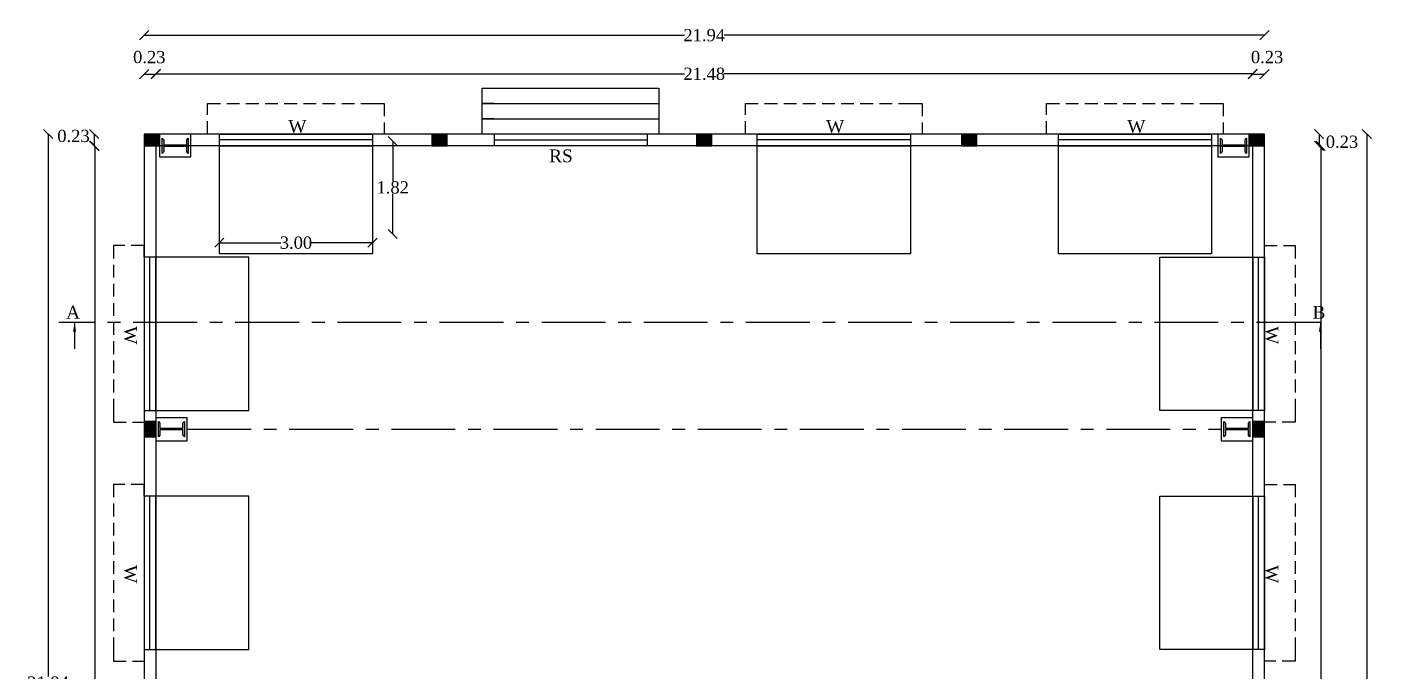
# Model space of a CAD drawing. Header units: metres. Extents: x 10791 to 15749, y -2675 to -2476.
# Drawn here: x 15655.7 to 15682.34, y -2657.48 to -2644.85 of the extents above; entities that cross this region are included whole.
import ezdxf
from ezdxf.enums import TextEntityAlignment as Align

# ---------------------------------------------------------------- set-up
doc = ezdxf.new("R2010")
doc.units = ezdxf.units.M
doc.header["$LTSCALE"] = 0.5
doc.header["$MEASUREMENT"] = 0
doc.header["$PDMODE"] = 35
doc.linetypes.add('CENTER', pattern=[2, 1.25, -0.25, 0.25, -0.25])
doc.linetypes.add('HIDDEN', pattern=[0.375, 0.25, -0.125])
for name, color, linetype in [('BLK_2_FLR_0_CARPET_AREA', 7, 'Continuous'), ('BLK_2_FLR_0_REGULAR_ROOM_1', 117, 'Continuous'), ('BLK_2_FLR_0_ROOF_AREA', 7, 'Continuous'), ('BLK_2_FLR_0_ROOM_1_LIGHT_VENTILATION_1', 7, 'Continuous'), ('FLOOR-GROUND', 7, 'Continuous')]:
    doc.layers.add(name, color=color, linetype=linetype)
doc.styles.add('Isa-', font='times.ttf')
doc.styles.get("Standard").update_dxf_attribs({"font": ''})
doc.styles.add('STYLE2', font='times.ttf')
doc.styles.get('Standard').set_extended_font_data('Arial Black')
doc.dimstyles.get("Standard").update_dxf_attribs({"dimtxt": 0.23, "dimasz": 0.18, "dimexe": 0.18, "dimexo": 0.0625, "dimgap": 0.09, "dimtad": 0, "dimtih": 1, "dimtoh": 1, "dimzin": 0, "dimdsep": 46, "dimtxsty": 'Standard', "dimblk": 'OBLIQUE', "dimcen": 0.09, "dimse1": 1, "dimse2": 1, "dimclrd": 1, "dimclrt": 3, "dimadec": 0, "dimazin": 0, "dimtfac": 1, "dimtofl": 0, "dimtmove": 0, "dimatfit": 3, "dimfxl": 0, "dimtolj": 1, "dimtzin": 0, "dimarcsym": 0})

# ---------------------------------------------------------------- blocks, each defined once
blk = doc.blocks.new('_Oblique')
at = {"color": 0, "linetype": 'ByBlock', "lineweight": -2}
blk.add_line((-0.5, -0.5), (0.5, 0.5), dxfattribs=at)
blk = doc.blocks.new('*D81')
at = {"color": 1, "lineweight": -2, "ltscale": 2}
blk.add_line((15657.985, -2645.775), (15658.215, -2645.775), dxfattribs=at)
at = {"layer": 'Defpoints', "color": 0, "lineweight": 25, "ltscale": 2}
for p in [(15658.215, -2645.775), (15657.985, -2647.862), (15658.215, -2647.862)]:
    blk.add_point(p, dxfattribs=at)
at = {"color": 1, "lineweight": -2, "ltscale": 2, "xscale": 0.18, "yscale": 0.18, "zscale": 0.18, "rotation": 180}
blk.add_blockref('_Oblique', (15657.985, -2645.775), dxfattribs=at)
at = {"color": 1, "lineweight": -2, "ltscale": 2, "xscale": 0.18, "yscale": 0.18, "zscale": 0.18}
blk.add_blockref('_Oblique', (15658.215, -2645.775), dxfattribs=at)
at = {"color": 3, "lineweight": 25, "ltscale": 2, "insert": (15658.087, -2645.442), "char_height": 0.24, "attachment_point": 5, "style": 'STYLE2'}
blk.add_mtext('\\A1;0.23', dxfattribs=at)
blk = doc.blocks.new('*D82')
at = {"color": 1, "lineweight": -2, "ltscale": 2}
for p, q in [((15658.215, -2645.769), (15668.57, -2645.769)), ((15679.695, -2645.769), (15669.34, -2645.769))]:
    blk.add_line(p, q, dxfattribs=at)
at = {"layer": 'Defpoints', "color": 0, "lineweight": 25, "ltscale": 2}
for p in [(15679.695, -2645.769), (15658.215, -2647.856), (15679.695, -2647.94)]:
    blk.add_point(p, dxfattribs=at)
at = {"color": 1, "lineweight": -2, "ltscale": 2, "xscale": 0.18, "yscale": 0.18, "zscale": 0.18, "rotation": 180}
blk.add_blockref('_Oblique', (15658.215, -2645.769), dxfattribs=at)
at = {"color": 1, "lineweight": -2, "ltscale": 2, "xscale": 0.18, "yscale": 0.18, "zscale": 0.18}
blk.add_blockref('_Oblique', (15679.695, -2645.769), dxfattribs=at)
at = {"color": 3, "lineweight": 25, "ltscale": 2, "insert": (15668.955, -2645.769), "char_height": 0.24, "attachment_point": 5, "style": 'STYLE2'}
blk.add_mtext('\\A1;21.48', dxfattribs=at)
blk = doc.blocks.new('*D83')
at = {"color": 1, "lineweight": -2, "ltscale": 2}
blk.add_line((15679.695, -2645.776), (15679.925, -2645.776), dxfattribs=at)
at = {"layer": 'Defpoints', "color": 0, "lineweight": 25, "ltscale": 2}
for p in [(15679.925, -2645.776), (15679.925, -2647.897), (15679.695, -2647.94)]:
    blk.add_point(p, dxfattribs=at)
at = {"color": 1, "lineweight": -2, "ltscale": 2, "xscale": 0.18, "yscale": 0.18, "zscale": 0.18, "rotation": 180}
blk.add_blockref('_Oblique', (15679.695, -2645.776), dxfattribs=at)
at = {"color": 1, "lineweight": -2, "ltscale": 2, "xscale": 0.18, "yscale": 0.18, "zscale": 0.18}
blk.add_blockref('_Oblique', (15679.925, -2645.776), dxfattribs=at)
at = {"color": 3, "lineweight": 25, "ltscale": 2, "insert": (15679.977, -2645.442), "char_height": 0.24, "attachment_point": 5, "style": 'STYLE2'}
blk.add_mtext('\\A1;0.23', dxfattribs=at)
blk = doc.blocks.new('*D84')
at = {"color": 1, "lineweight": -2, "ltscale": 2}
for p, q in [((15657.985, -2645.012), (15668.566, -2645.012)), ((15679.925, -2645.012), (15669.344, -2645.012))]:
    blk.add_line(p, q, dxfattribs=at)
at = {"layer": 'Defpoints', "color": 0, "lineweight": 25, "ltscale": 2}
for p in [(15679.925, -2645.012), (15657.985, -2646.947), (15679.925, -2646.947)]:
    blk.add_point(p, dxfattribs=at)
at = {"color": 1, "lineweight": -2, "ltscale": 2, "xscale": 0.18, "yscale": 0.18, "zscale": 0.18, "rotation": 180}
blk.add_blockref('_Oblique', (15657.985, -2645.012), dxfattribs=at)
at = {"color": 1, "lineweight": -2, "ltscale": 2, "xscale": 0.18, "yscale": 0.18, "zscale": 0.18}
blk.add_blockref('_Oblique', (15679.925, -2645.012), dxfattribs=at)
at = {"color": 3, "lineweight": 25, "ltscale": 2, "insert": (15668.955, -2645.012), "char_height": 0.24, "attachment_point": 5, "style": 'STYLE2'}
blk.add_mtext('\\A1;21.94', dxfattribs=at)
blk = doc.blocks.new('*D85')
at = {"color": 1, "lineweight": -2, "ltscale": 2}
blk.add_line((15657.006, -2646.947), (15657.006, -2647.177), dxfattribs=at)
at = {"layer": 'Defpoints', "color": 0, "lineweight": 25, "ltscale": 2}
for p in [(15659.201, -2646.947), (15657.006, -2647.177), (15659.201, -2647.177)]:
    blk.add_point(p, dxfattribs=at)
at = {"color": 1, "lineweight": -2, "ltscale": 2, "xscale": 0.18, "yscale": 0.18, "zscale": 0.18}
for p, rotation in [((15657.006, -2646.947), 90), ((15657.006, -2647.177), 270)]:
    blk.add_blockref('_Oblique', p, dxfattribs=dict(at, rotation=rotation))
at = {"color": 3, "lineweight": 25, "ltscale": 2, "insert": (15656.603, -2646.987), "char_height": 0.24, "attachment_point": 5, "style": 'STYLE2'}
blk.add_mtext('\\A1;0.23', dxfattribs=at)
blk = doc.blocks.new('*D86')
at = {"color": 1, "lineweight": -2, "ltscale": 2}
for p, q in [((15657.018, -2647.177), (15657.018, -2657.795)), ((15657.018, -2668.657), (15657.018, -2658.039))]:
    blk.add_line(p, q, dxfattribs=at)
at = {"layer": 'Defpoints', "color": 0, "lineweight": 25, "ltscale": 2}
for p in [(15659.213, -2647.177), (15657.018, -2668.657), (15659.614, -2668.657)]:
    blk.add_point(p, dxfattribs=at)
at = {"color": 1, "lineweight": -2, "ltscale": 2, "xscale": 0.18, "yscale": 0.18, "zscale": 0.18}
for p, rotation in [((15657.018, -2647.177), 90), ((15657.018, -2668.657), 270)]:
    blk.add_blockref('_Oblique', p, dxfattribs=dict(at, rotation=rotation))
at = {"color": 3, "lineweight": 25, "ltscale": 2, "insert": (15657.018, -2657.917), "char_height": 0.24, "attachment_point": 5, "style": 'STYLE2'}
blk.add_mtext('\\A1;21.48', dxfattribs=at)
blk = doc.blocks.new('*D88')
at = {"color": 1, "lineweight": -2, "ltscale": 2}
for p, q in [((15656.105, -2646.947), (15656.105, -2657.575)), ((15656.105, -2668.887), (15656.105, -2657.82))]:
    blk.add_line(p, q, dxfattribs=at)
at = {"layer": 'Defpoints', "color": 0, "lineweight": 25, "ltscale": 2}
for p in [(15657.985, -2646.947), (15656.105, -2668.887), (15657.985, -2668.887)]:
    blk.add_point(p, dxfattribs=at)
at = {"color": 1, "lineweight": -2, "ltscale": 2, "xscale": 0.18, "yscale": 0.18, "zscale": 0.18}
for p, rotation in [((15656.105, -2646.947), 90), ((15656.105, -2668.887), 270)]:
    blk.add_blockref('_Oblique', p, dxfattribs=dict(at, rotation=rotation))
at = {"color": 3, "lineweight": 25, "ltscale": 2, "insert": (15656.105, -2657.697), "char_height": 0.24, "attachment_point": 5, "style": 'STYLE2'}
blk.add_mtext('\\A1;21.94', dxfattribs=at)
blk = doc.blocks.new('*D93')
at = {"color": 1, "lineweight": -2, "ltscale": 2}
blk.add_line((15680.994, -2646.947), (15680.994, -2647.177), dxfattribs=at)
at = {"layer": 'Defpoints', "color": 0, "lineweight": 25, "ltscale": 2}
for p in [(15678.729, -2646.947), (15678.729, -2647.177), (15680.994, -2647.177)]:
    blk.add_point(p, dxfattribs=at)
at = {"color": 1, "lineweight": -2, "ltscale": 2, "xscale": 0.18, "yscale": 0.18, "zscale": 0.18}
for p, rotation in [((15680.994, -2646.947), 90), ((15680.994, -2647.177), 270)]:
    blk.add_blockref('_Oblique', p, dxfattribs=dict(at, rotation=rotation))
at = {"color": 3, "lineweight": 25, "ltscale": 2, "insert": (15681.444, -2647.101), "char_height": 0.24, "attachment_point": 5, "style": 'STYLE2'}
blk.add_mtext('\\A1;0.23', dxfattribs=at)
blk = doc.blocks.new('*D94')
at = {"color": 1, "lineweight": -2, "ltscale": 2}
for p, q in [((15681.027, -2647.177), (15681.027, -2657.795)), ((15681.027, -2668.657), (15681.027, -2658.039))]:
    blk.add_line(p, q, dxfattribs=at)
at = {"layer": 'Defpoints', "color": 0, "lineweight": 25, "ltscale": 2}
for p in [(15678.762, -2647.177), (15678.352, -2668.657), (15681.027, -2668.657)]:
    blk.add_point(p, dxfattribs=at)
at = {"color": 1, "lineweight": -2, "ltscale": 2, "xscale": 0.18, "yscale": 0.18, "zscale": 0.18}
for p, rotation in [((15681.027, -2647.177), 90), ((15681.027, -2668.657), 270)]:
    blk.add_blockref('_Oblique', p, dxfattribs=dict(at, rotation=rotation))
at = {"color": 3, "lineweight": 25, "ltscale": 2, "insert": (15681.027, -2657.917), "char_height": 0.24, "attachment_point": 5, "style": 'STYLE2'}
blk.add_mtext('\\A1;21.48', dxfattribs=at)
blk = doc.blocks.new('*D96')
at = {"color": 1, "lineweight": -2, "ltscale": 2}
for p, q in [((15681.932, -2646.947), (15681.932, -2657.795)), ((15681.932, -2668.887), (15681.932, -2658.039))]:
    blk.add_line(p, q, dxfattribs=at)
at = {"layer": 'Defpoints', "color": 0, "lineweight": 25, "ltscale": 2}
for p in [(15677.576, -2646.947), (15681.932, -2646.947), (15677.576, -2668.887)]:
    blk.add_point(p, dxfattribs=at)
at = {"color": 1, "lineweight": -2, "ltscale": 2, "xscale": 0.18, "yscale": 0.18, "zscale": 0.18}
for p, rotation in [((15681.932, -2646.947), 90), ((15681.932, -2668.887), 270)]:
    blk.add_blockref('_Oblique', p, dxfattribs=dict(at, rotation=rotation))
at = {"color": 3, "lineweight": 25, "ltscale": 2, "insert": (15681.932, -2657.917), "char_height": 0.24, "attachment_point": 5, "style": 'STYLE2'}
blk.add_mtext('\\A1;21.94', dxfattribs=at)
blk = doc.blocks.new('*D182')
at = {"layer": 'BLK_2_FLR_0_ROOM_1_LIGHT_VENTILATION_1', "color": 1, "lineweight": -2, "ltscale": 2}
for p, q in [((15662.854, -2647.085), (15662.854, -2647.873)), ((15662.854, -2648.905), (15662.854, -2648.118))]:
    blk.add_line(p, q, dxfattribs=at)
at = {"layer": 'Defpoints', "color": 0, "lineweight": 25, "ltscale": 2}
for p in [(15662.46, -2647.085), (15662.46, -2648.905), (15662.854, -2648.905)]:
    blk.add_point(p, dxfattribs=at)
at = {"layer": 'BLK_2_FLR_0_ROOM_1_LIGHT_VENTILATION_1', "color": 1, "lineweight": -2, "ltscale": 2, "xscale": 0.18, "yscale": 0.18, "zscale": 0.18}
for p, rotation in [((15662.854, -2647.085), 90), ((15662.854, -2648.905), 270)]:
    blk.add_blockref('_Oblique', p, dxfattribs=dict(at, rotation=rotation))
at = {"layer": 'BLK_2_FLR_0_ROOM_1_LIGHT_VENTILATION_1', "color": 3, "lineweight": 25, "ltscale": 2, "insert": (15662.854, -2647.995), "char_height": 0.24, "attachment_point": 5, "style": 'STYLE2'}
blk.add_mtext('\\A1;1.82', dxfattribs=at)
blk = doc.blocks.new('*D183')
at = {"layer": 'BLK_2_FLR_0_ROOM_1_LIGHT_VENTILATION_1', "color": 1, "lineweight": -2, "ltscale": 2}
for p, q in [((15659.46, -2649.077), (15660.663, -2649.077)), ((15662.46, -2649.077), (15661.257, -2649.077))]:
    blk.add_line(p, q, dxfattribs=at)
at = {"layer": 'Defpoints', "color": 0, "lineweight": 25, "ltscale": 2}
for p in [(15659.46, -2648.905), (15662.46, -2648.905), (15659.46, -2649.077)]:
    blk.add_point(p, dxfattribs=at)
at = {"layer": 'BLK_2_FLR_0_ROOM_1_LIGHT_VENTILATION_1', "color": 1, "lineweight": -2, "ltscale": 2, "xscale": 0.18, "yscale": 0.18, "zscale": 0.18, "rotation": 180}
blk.add_blockref('_Oblique', (15659.46, -2649.077), dxfattribs=at)
at = {"layer": 'BLK_2_FLR_0_ROOM_1_LIGHT_VENTILATION_1', "color": 1, "lineweight": -2, "ltscale": 2, "xscale": 0.18, "yscale": 0.18, "zscale": 0.18}
blk.add_blockref('_Oblique', (15662.46, -2649.077), dxfattribs=at)
at = {"layer": 'BLK_2_FLR_0_ROOM_1_LIGHT_VENTILATION_1', "color": 3, "lineweight": 25, "ltscale": 2, "insert": (15660.96, -2649.077), "char_height": 0.24, "attachment_point": 5, "style": 'STYLE2'}
blk.add_mtext('\\A1;3.00', dxfattribs=at)

msp = doc.modelspace()

# ---------------------------------------------------------------- hatches: boundary and pattern name
at = {"lineweight": 25, "ltscale": 2}
for points in [[(15658.28508, -2647.177), (15658.28508, -2646.947), (15657.98508, -2646.947), (15657.98508, -2647.177)], [(15663.92008, -2647.177), (15663.92008, -2646.947), (15663.62008, -2646.947), (15663.62008, -2647.177)], [(15669.10508, -2647.177), (15669.10508, -2646.947), (15668.80508, -2646.947), (15668.80508, -2647.177)], [(15674.29008, -2647.177), (15674.29008, -2646.947), (15673.99008, -2646.947), (15673.99008, -2647.177)], [(15679.92508, -2647.177), (15679.92508, -2646.947), (15679.62508, -2646.947), (15679.62508, -2647.177)], [(15658.21508, -2652.582), (15657.98508, -2652.582), (15657.98508, -2652.882), (15658.21508, -2652.882)], [(15679.92508, -2652.582), (15679.69508, -2652.582), (15679.69508, -2652.882), (15679.92508, -2652.882)]]:
    msp.add_hatch(color=201, dxfattribs=at).paths.add_polyline_path(points)
for points in [[(15658.3399, -2647.02652), (15658.3699, -2647.05872), (15658.3699, -2647.15964), (15658.8199, -2647.15964), (15658.8199, -2647.05872), (15658.8499, -2647.02652), (15658.8499, -2647.32652), (15658.8199, -2647.29432), (15658.8199, -2647.19339), (15658.3699, -2647.19339), (15658.3699, -2647.29432), (15658.3399, -2647.32652)], [(15679.0655, -2647.02652), (15679.0955, -2647.05872), (15679.0955, -2647.15964), (15679.5455, -2647.15964), (15679.5455, -2647.05872), (15679.5755, -2647.02652), (15679.5755, -2647.32652), (15679.5455, -2647.29432), (15679.5455, -2647.19339), (15679.0955, -2647.19339), (15679.0955, -2647.29432), (15679.0655, -2647.32652)], [(15658.77467, -2652.87728), (15658.74467, -2652.84508), (15658.74467, -2652.74416), (15658.29467, -2652.74416), (15658.29467, -2652.84508), (15658.26467, -2652.87728), (15658.26467, -2652.57728), (15658.29467, -2652.60949), (15658.29467, -2652.71041), (15658.74467, -2652.71041), (15658.74467, -2652.60949), (15658.77467, -2652.57728)], [(15679.64027, -2652.87728), (15679.61027, -2652.84508), (15679.61027, -2652.74416), (15679.16027, -2652.74416), (15679.16027, -2652.84508), (15679.13027, -2652.87728), (15679.13027, -2652.57728), (15679.16027, -2652.60949), (15679.16027, -2652.71041), (15679.61027, -2652.71041), (15679.61027, -2652.60949), (15679.64027, -2652.57728)]]:
    msp.add_hatch(color=3).paths.add_polyline_path(points)

# ---------------------------------------------------------------- linework, layer by layer
at = {"color": 2, "lineweight": 25, "ltscale": 0.25}
for p, q in [((15662.45993, -2647.062), (15659.45993, -2647.062)), ((15672.99146, -2647.062), (15669.99146, -2647.062)), ((15678.89004, -2647.062), (15675.89004, -2647.062)), ((15658.10008, -2652.36296), (15658.10008, -2649.36296)), ((15679.81008, -2652.36296), (15679.81008, -2649.36296)), ((15658.10008, -2657.04342), (15658.10008, -2654.04342)), ((15679.81008, -2657.04342), (15679.81008, -2654.04342))]:
    msp.add_line(p, q, dxfattribs=at)
at = {"color": 4, "lineweight": 25, "ltscale": 2}
for p, q in [((15664.83851, -2646.947), (15664.83851, -2647.177)), ((15667.83851, -2646.947), (15667.83851, -2647.177))]:
    msp.add_line(p, q, dxfattribs=at)
at = {"linetype": 'CENTER', "lineweight": 25, "ltscale": 2}
for p, q in [((15681.02197, -2650.63656), (15656.31402, -2650.63656)), ((15658.82948, -2652.732), (15679.08068, -2652.732))]:
    msp.add_line(p, q, dxfattribs=at)
at = {"color": 4, "lineweight": 25, "ltscale": 2}
for points in [[(15664.83851, -2646.347), (15664.60851, -2646.347), (15664.60851, -2646.047), (15667.83851, -2646.047), (15668.06851, -2646.047), (15668.06851, -2646.347)], [(15664.83851, -2646.647), (15664.60851, -2646.647), (15664.60851, -2646.347), (15667.83851, -2646.347), (15668.06851, -2646.347), (15668.06851, -2646.647)], [(15664.83851, -2646.947), (15664.60851, -2646.947), (15664.60851, -2646.647), (15667.83851, -2646.647), (15668.06851, -2646.647), (15668.06851, -2646.947)]]:
    msp.add_lwpolyline(points, dxfattribs=at)
at = {"color": 2, "linetype": 'HIDDEN', "lineweight": 25, "ltscale": 2}
for points in [[(15659.45993, -2646.947), (15659.22993, -2646.947), (15659.22993, -2646.347), (15662.45993, -2646.347), (15662.68993, -2646.347), (15662.68993, -2646.947)], [(15669.99146, -2646.947), (15669.76146, -2646.947), (15669.76146, -2646.347), (15672.99146, -2646.347), (15673.22146, -2646.347), (15673.22146, -2646.947)], [(15675.89004, -2646.947), (15675.66004, -2646.947), (15675.66004, -2646.347), (15678.89004, -2646.347), (15679.12004, -2646.347), (15679.12004, -2646.947)], [(15657.98508, -2649.36296), (15657.98508, -2649.13296), (15657.38508, -2649.13296), (15657.38508, -2652.36296), (15657.38508, -2652.59296), (15657.98508, -2652.59296)], [(15679.92508, -2649.36296), (15679.92508, -2649.13296), (15680.52508, -2649.13296), (15680.52508, -2652.36296), (15680.52508, -2652.59296), (15679.92508, -2652.59296)], [(15657.98508, -2654.04342), (15657.98508, -2653.81342), (15657.38508, -2653.81342), (15657.38508, -2657.04342), (15657.38508, -2657.27342), (15657.98508, -2657.27342)], [(15679.92508, -2654.04342), (15679.92508, -2653.81342), (15680.52508, -2653.81342), (15680.52508, -2657.04342), (15680.52508, -2657.27342), (15679.92508, -2657.27342)]]:
    msp.add_lwpolyline(points, dxfattribs=at)
at = {"color": 201, "lineweight": 25, "ltscale": 2}
for points in [[(15657.98508, -2647.177), (15658.28508, -2647.177), (15658.28508, -2646.947), (15657.98508, -2646.947)], [(15663.62008, -2647.177), (15663.92008, -2647.177), (15663.92008, -2646.947), (15663.62008, -2646.947)], [(15668.80508, -2647.177), (15669.10508, -2647.177), (15669.10508, -2646.947), (15668.80508, -2646.947)], [(15673.99008, -2647.177), (15674.29008, -2647.177), (15674.29008, -2646.947), (15673.99008, -2646.947)], [(15679.62508, -2647.177), (15679.92508, -2647.177), (15679.92508, -2646.947), (15679.62508, -2646.947)], [(15658.21508, -2652.882), (15658.21508, -2652.582), (15657.98508, -2652.582), (15657.98508, -2652.882)], [(15679.92508, -2652.882), (15679.92508, -2652.582), (15679.69508, -2652.582), (15679.69508, -2652.882)]]:
    msp.add_lwpolyline(points, close=True, dxfattribs=at)
at = {"color": 4}
for points in [[(15658.89948, -2646.947), (15658.28508, -2646.947), (15658.28508, -2647.3966), (15658.89948, -2647.3966)], [(15679.62508, -2646.947), (15679.01068, -2646.947), (15679.01068, -2647.3966), (15679.62508, -2647.3966)], [(15658.21508, -2652.9568), (15658.82948, -2652.9568), (15658.82948, -2652.5072), (15658.21508, -2652.5072)], [(15679.08068, -2652.9568), (15679.69508, -2652.9568), (15679.69508, -2652.5072), (15679.08068, -2652.5072)]]:
    msp.add_lwpolyline(points, close=True, dxfattribs=at)
at = {"color": 3}
for points in [[(15658.3399, -2647.02652), (15658.3699, -2647.05872), (15658.3699, -2647.15964), (15658.8199, -2647.15964), (15658.8199, -2647.05872), (15658.8499, -2647.02652), (15658.8499, -2647.32652), (15658.8199, -2647.29432), (15658.8199, -2647.19339), (15658.3699, -2647.19339), (15658.3699, -2647.29432), (15658.3399, -2647.32652), (15658.3399, -2647.02652)], [(15679.0655, -2647.02652), (15679.0955, -2647.05872), (15679.0955, -2647.15964), (15679.5455, -2647.15964), (15679.5455, -2647.05872), (15679.5755, -2647.02652), (15679.5755, -2647.32652), (15679.5455, -2647.29432), (15679.5455, -2647.19339), (15679.0955, -2647.19339), (15679.0955, -2647.29432), (15679.0655, -2647.32652), (15679.0655, -2647.02652)], [(15658.77467, -2652.87728), (15658.74467, -2652.84508), (15658.74467, -2652.74416), (15658.29467, -2652.74416), (15658.29467, -2652.84508), (15658.26467, -2652.87728), (15658.26467, -2652.57728), (15658.29467, -2652.60949), (15658.29467, -2652.71041), (15658.74467, -2652.71041), (15658.74467, -2652.60949), (15658.77467, -2652.57728), (15658.77467, -2652.87728)], [(15679.64027, -2652.87728), (15679.61027, -2652.84508), (15679.61027, -2652.74416), (15679.16027, -2652.74416), (15679.16027, -2652.84508), (15679.13027, -2652.87728), (15679.13027, -2652.57728), (15679.16027, -2652.60949), (15679.16027, -2652.71041), (15679.61027, -2652.71041), (15679.61027, -2652.60949), (15679.64027, -2652.57728), (15679.64027, -2652.87728)]]:
    msp.add_lwpolyline(points, dxfattribs=at)
at = {"color": 2, "lineweight": 25, "ltscale": 0.25}
for points in [[(15659.45993, -2647.177), (15659.45993, -2646.947), (15662.45993, -2646.947), (15662.45993, -2647.177)], [(15669.99146, -2647.177), (15669.99146, -2646.947), (15672.99146, -2646.947), (15672.99146, -2647.177)], [(15675.89004, -2647.177), (15675.89004, -2646.947), (15678.89004, -2646.947), (15678.89004, -2647.177)], [(15658.21508, -2649.36296), (15657.98508, -2649.36296), (15657.98508, -2652.36296), (15658.21508, -2652.36296)], [(15679.69508, -2649.36296), (15679.92508, -2649.36296), (15679.92508, -2652.36296), (15679.69508, -2652.36296)], [(15658.21508, -2654.04342), (15657.98508, -2654.04342), (15657.98508, -2657.04342), (15658.21508, -2657.04342)], [(15679.69508, -2654.04342), (15679.92508, -2654.04342), (15679.92508, -2657.04342), (15679.69508, -2657.04342)]]:
    msp.add_lwpolyline(points, close=True, dxfattribs=at)
at = {"lineweight": 25, "ltscale": 2}
for points in [[(15664.83851, -2647.177), (15658.21508, -2647.177), (15658.21508, -2668.657), (15664.83851, -2668.657)], [(15667.83851, -2668.657), (15679.69508, -2668.657), (15679.69508, -2647.177), (15667.83851, -2647.177)]]:
    msp.add_lwpolyline(points, dxfattribs=at)
at = {"layer": 'BLK_2_FLR_0_CARPET_AREA', "color": 9}
msp.add_lwpolyline([(15658.21508, -2668.657), (15679.69508, -2668.657), (15679.69508, -2647.177), (15658.21508, -2647.177)], close=True, dxfattribs=at)
at = {"layer": 'BLK_2_FLR_0_REGULAR_ROOM_1', "color": 4, "ltscale": 400}
msp.add_lwpolyline([(15658.21508, -2668.657), (15679.69508, -2668.657), (15679.69508, -2647.177), (15658.21508, -2647.177)], close=True, dxfattribs=at)
at = {"layer": 'BLK_2_FLR_0_ROOF_AREA', "color": 54, "lineweight": 25, "ltscale": 2}
msp.add_lwpolyline([(15657.98508, -2668.887), (15679.92508, -2668.887), (15679.92508, -2646.947), (15657.98508, -2646.947)], close=True, dxfattribs=at)
at = {"layer": 'BLK_2_FLR_0_ROOM_1_LIGHT_VENTILATION_1', "color": 232, "lineweight": 25, "ltscale": 0.25}
for points in [[(15659.45993, -2649.297), (15659.45993, -2647.177), (15662.45993, -2647.177), (15662.45993, -2649.297)], [(15669.99146, -2649.297), (15669.99146, -2647.177), (15672.99146, -2647.177), (15672.99146, -2649.297)], [(15675.89004, -2649.297), (15675.89004, -2647.177), (15678.89004, -2647.177), (15678.89004, -2649.297)], [(15660.03508, -2649.36296), (15658.21508, -2649.36296), (15658.21508, -2652.36296), (15660.03508, -2652.36296)], [(15677.87508, -2649.36296), (15679.69508, -2649.36296), (15679.69508, -2652.36296), (15677.87508, -2652.36296)], [(15660.03508, -2654.04342), (15658.21508, -2654.04342), (15658.21508, -2657.04342), (15660.03508, -2657.04342)], [(15677.87508, -2654.04342), (15679.69508, -2654.04342), (15679.69508, -2657.04342), (15677.87508, -2657.04342)]]:
    msp.add_lwpolyline(points, close=True, dxfattribs=at)
at = {"layer": 'FLOOR-GROUND', "color": 84, "lineweight": 25, "ltscale": 2}
msp.add_line((15664.83851, -2647.062), (15667.83851, -2647.062), dxfattribs=at)

# ---------------------------------------------------------------- texts
at = {"color": 2, "lineweight": 25, "ltscale": 0.25, "style": 'Isa-'}
for s, p in [('W', (15660.98676, -2646.92301)), ('W', (15671.5183, -2646.92301)), ('W', (15677.41688, -2646.92301)), ('A', (15656.5954, -2650.56529)), ('B', (15680.99287, -2650.56529))]:
    msp.add_text(s, height=0.25, dxfattribs=at).set_placement(p, align=Align.CENTER)
at = {"color": 63, "style": 'Isa-'}
msp.add_text('RS', height=0.25, dxfattribs=at).set_placement((15666.14868, -2647.50023), align=Align.CENTER)
at = {"color": 2, "lineweight": 25, "ltscale": 0.25, "style": 'Isa-'}
for p in [(15657.59673, -2650.88979), (15679.94908, -2650.88979), (15657.59673, -2655.57025), (15679.94908, -2655.57025)]:
    msp.add_text('W', height=0.25, rotation=270, dxfattribs=at).set_placement(p, align=Align.CENTER)

# ---------------------------------------------------------------- dimensions: what is measured, and where the dimension line sits
at = {"lineweight": 25, "ltscale": 2}
for base, p1, p2, override, picture, middle in [((15679.92508, -2645.01213), (15657.98508, -2646.947), (15679.92508, -2646.947), {"dimtxt": 0.24, "dimgap": 0, "dimtxsty": 'STYLE2'}, '*D84', (15668.95508, -2645.01213)), ((15679.69508, -2645.76879), (15658.21508, -2647.8562), (15679.69508, -2647.93969), {"dimtxt": 0.24, "dimgap": 0, "dimtxsty": 'STYLE2', "dimtmove": 1}, '*D82', (15668.95508, -2645.76879))]:
    dim = msp.add_linear_dim(base=base, p1=p1, p2=p2, dimstyle='Standard', override=override, dxfattribs=at)
    dim.commit()
    dim.dimension.update_dxf_attribs({"geometry": picture, "text_midpoint": middle})
for base, p1, p2, picture, middle in [((15658.21508, -2645.77485), (15657.98508, -2647.86226), (15658.21508, -2647.86226), '*D81', (15658.08704, -2645.44235)), ((15679.92508, -2645.77581), (15679.69508, -2647.93969), (15679.92508, -2647.89741), '*D83', (15679.97684, -2645.44233))]:
    dim = msp.add_linear_dim(base=base, p1=p1, p2=p2, dimstyle='Standard', override={"dimtxt": 0.24, "dimgap": 0, "dimtxsty": 'STYLE2', "dimtmove": 2}, dxfattribs=at)
    dim.commit()
    dim.dimension.update_dxf_attribs({"geometry": picture, "text_midpoint": middle, "dimtype": 160})
for base, p1, p2, override, picture, middle in [((15656.10543, -2668.887), (15657.98508, -2646.947), (15657.98508, -2668.887), {"dimtxt": 0.24, "dimgap": 0, "dimtxsty": 'STYLE2'}, '*D88', (15656.10543, -2657.69732)), ((15657.00564, -2647.177), (15659.20108, -2646.947), (15659.20108, -2647.177), {"dimtxt": 0.24, "dimgap": 0, "dimtxsty": 'STYLE2', "dimtmove": 2}, '*D85', (15656.60313, -2646.98679)), ((15680.99447, -2647.177), (15678.72925, -2646.947), (15678.72925, -2647.177), {"dimtxt": 0.24, "dimgap": 0, "dimtxsty": 'STYLE2', "dimtmove": 2}, '*D93', (15681.44438, -2647.10119))]:
    dim = msp.add_linear_dim(base=base, p1=p1, p2=p2, angle=90, dimstyle='Standard', override=override, dxfattribs=at)
    dim.commit()
    dim.dimension.update_dxf_attribs({"geometry": picture, "text_midpoint": middle, "dimtype": 160})
for base, p1, p2, override, picture, middle in [((15681.93204, -2646.947), (15677.57637, -2668.887), (15677.57637, -2646.947), {"dimtxt": 0.24, "dimgap": 0, "dimtxsty": 'STYLE2'}, '*D96', (15681.93204, -2657.917)), ((15657.01759, -2668.657), (15659.21303, -2647.177), (15659.61449, -2668.657), {"dimtxt": 0.24, "dimgap": 0, "dimtxsty": 'STYLE2', "dimtmove": 1}, '*D86', (15657.01759, -2657.917)), ((15681.02717, -2668.657), (15678.76196, -2647.177), (15678.35226, -2668.657), {"dimtxt": 0.24, "dimgap": 0, "dimtxsty": 'STYLE2', "dimtmove": 1}, '*D94', (15681.02717, -2657.917))]:
    dim = msp.add_linear_dim(base=base, p1=p1, p2=p2, angle=90, dimstyle='Standard', override=override, dxfattribs=at)
    dim.commit()
    dim.dimension.update_dxf_attribs({"geometry": picture, "text_midpoint": middle})
at = {"layer": 'BLK_2_FLR_0_ROOM_1_LIGHT_VENTILATION_1', "color": 232, "lineweight": 25, "ltscale": 2}
dim = msp.add_linear_dim(base=(15662.85431, -2648.90548), p1=(15662.45993, -2647.08548), p2=(15662.45993, -2648.90548), angle=90, dimstyle='Standard', override={"dimtxt": 0.24, "dimgap": 0, "dimtxsty": 'STYLE2'}, dxfattribs=at)
dim.commit()
dim.dimension.update_dxf_attribs({"geometry": '*D182', "text_midpoint": (15662.85431, -2647.99548)})
dim = msp.add_linear_dim(base=(15659.45993, -2649.07681), p1=(15662.45993, -2648.90548), p2=(15659.45993, -2648.90548), dimstyle='Standard', override={"dimtxt": 0.24, "dimgap": 0, "dimtxsty": 'STYLE2'}, dxfattribs=at)
dim.commit()
dim.dimension.update_dxf_attribs({"geometry": '*D183', "text_midpoint": (15660.95993, -2649.07681)})

# ---------------------------------------------------------------- leaders
at = {"lineweight": 25, "ltscale": 2}
for points in [[(15656.62449, -2650.63656), (15656.62449, -2651.1536)], [(15681.02197, -2650.63656), (15681.02197, -2651.1536)]]:
    msp.add_leader(points, dimstyle='Standard', override={"dimtxt": 0.24, "dimgap": 0, "dimtad": 0, "dimtxsty": 'STYLE2'}, dxfattribs=at)

doc.saveas('drawing.dxf')
